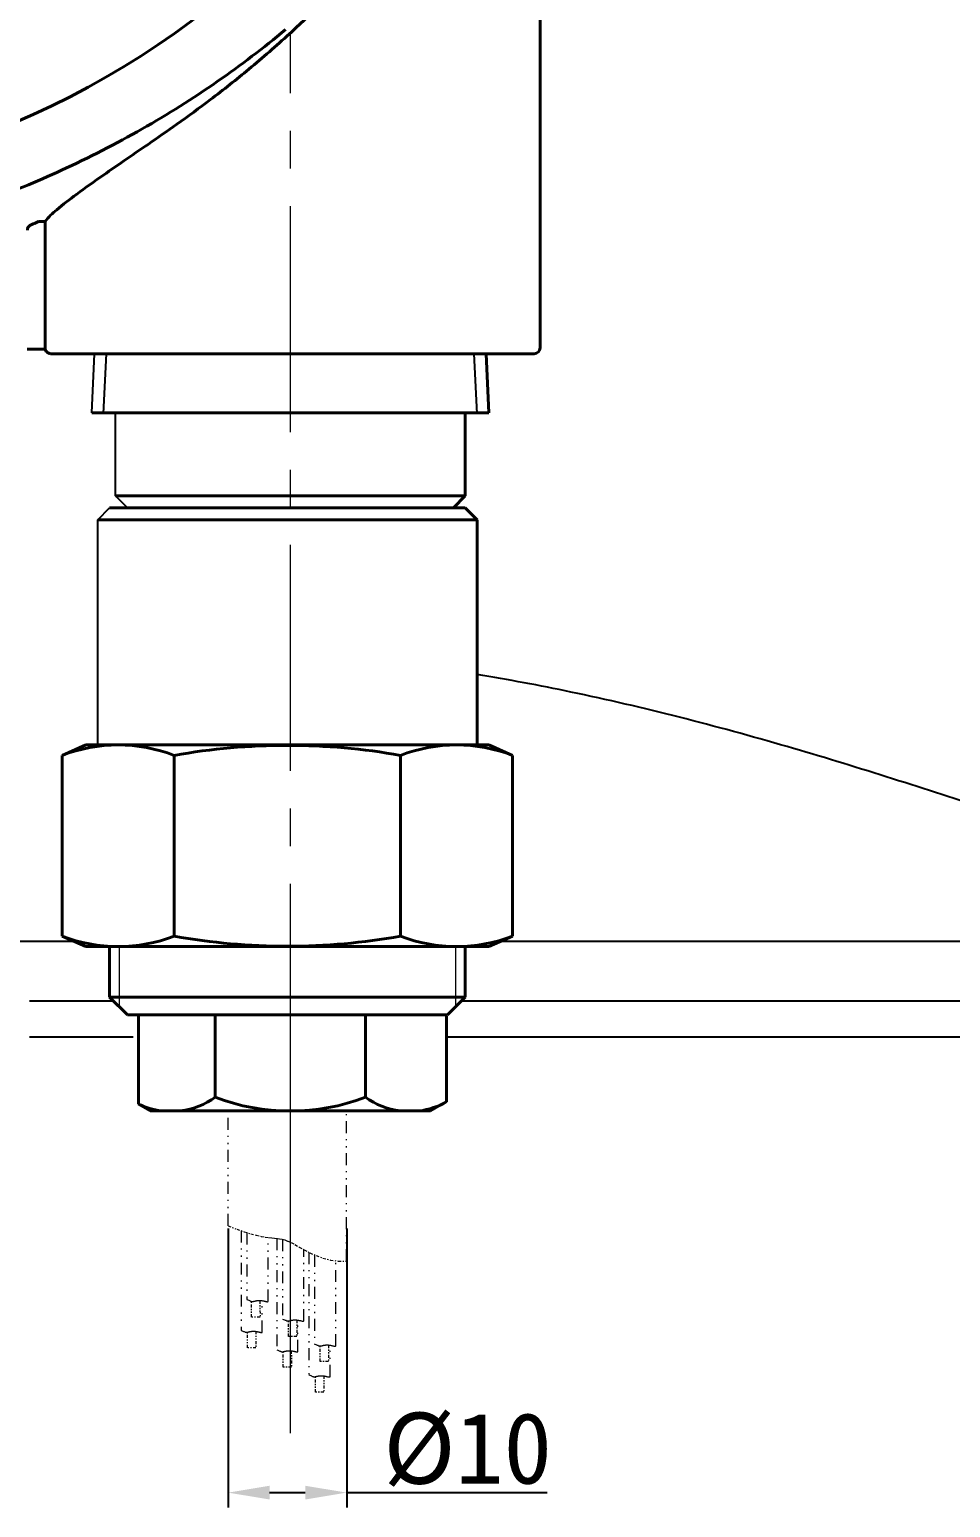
# Model space of a CAD drawing. Header units: millimetres. Extents: x 1758 to 4202, y 581 to 2263.
# Drawn here: x 2659 to 2736.7, y 1620.2 to 1744.8 of the extents above; entities that cross this region are included whole.
import ezdxf

# ---------------------------------------------------------------- set-up
doc = ezdxf.new("R2010")
doc.units = ezdxf.units.MM
for name, pattern in [('CENTER', [50.8, 31.75, -6.35, 6.35, -6.35]), ('CENTER2', [28.575, 19.05, -3.175, 3.175, -3.175]), ('DIVIDE2', [0.625, 0.25, -0.125, 0, -0.125, 0, -0.125])]:
    doc.linetypes.add(name, pattern=pattern)
for name, color, linetype, lineweight in [('0.7', 7, 'Continuous', 40), ('中心线', 14, 'CENTER', 9), ('单点划线', 1, 'CENTER2', 13), ('双点划线', 6, 'DIVIDE2', 13), ('尺寸线', 3, 'Continuous', 15), ('标注', 3, 'Continuous', 13), ('粗实线', 7, 'Continuous', 40)]:
    doc.layers.add(name, color=color, linetype=linetype, lineweight=lineweight)
doc.layers.add('033', color=3, linetype='Continuous')
doc.styles.add('标注', font='txt.shx', dxfattribs={"height": 2.65})
doc.dimstyles.new('3.5', dxfattribs={"dimtxt": 2.65, "dimasz": 3.5, "dimexe": 1.25, "dimexo": 0.625, "dimtad": 1, "dimlfac": -1, "dimdsep": 46, "dimtxsty": '标注', "dimcen": 3.5, "dimaunit": 1, "dimadec": 3, "dimazin": 2, "dimtfac": 1, "dimtmove": 0, "dimatfit": 3, "dimfxl": 0, "dimarcsym": 0})

# ---------------------------------------------------------------- blocks, each defined once
blk = doc.blocks.new('*D7')
at = {"layer": 'DEFPOINTS', "color": 0, "transparency": 16777216}
for p in [(2675.75, 1644.3), (2685.75, 1644.3), (2685.75, 1621.41)]:
    blk.add_point(p, dxfattribs=at)
at = {"layer": '标注', "color": 0, "lineweight": -2, "transparency": 16777216}
for p, q in [((2675.75, 1643.68), (2675.75, 1620.16)), ((2685.75, 1643.68), (2685.75, 1620.16)), ((2679.25, 1621.41), (2682.25, 1621.41)), ((2685.75, 1621.41), (2702.66, 1621.41))]:
    blk.add_line(p, q, dxfattribs=at)
at = {"layer": '标注', "color": 0, "transparency": 16777216}
for points in [[(2679.25, 1621.99), (2679.25, 1620.83), (2675.75, 1621.41)], [(2682.25, 1621.99), (2682.25, 1620.83), (2685.75, 1621.41)]]:
    blk.add_solid(points, dxfattribs=at)
at = {"layer": '标注', "color": 0, "transparency": 16777216, "insert": (2695.96, 1625.03), "char_height": 2.65, "attachment_point": 5, "style": '标注'}
blk.add_mtext('{\\fSimSun|b0|i0|c134|p2;\\H2.264x;%%C10}', dxfattribs=at)

msp = doc.modelspace()

# ---------------------------------------------------------------- linework, layer by layer
for p, q in [((2664.247, 1712.463), (2664.485, 1717.463)), ((2666.247, 1705.463), (2666.247, 1712.463)), ((2667.247, 1704.463), (2666.247, 1705.463)), ((2664.747, 1703.463), (2665.747, 1704.463)), ((2664.747, 1684.463), (2664.747, 1703.463)), ((2699.747, 1683.588), (2699.747, 1668.338)), ((2658.997, 1662.893), (2666.059, 1662.893)), ((2695.435, 1662.893), (2760.997, 1662.893)), ((2658.997, 1659.85), (2667.747, 1659.85)), ((2694.182, 1659.85), (2763.712, 1659.85))]:
    msp.add_line(p, q)
at = {"color": 7, "linetype": 'Continuous'}
for p, q in [((2662.764, 1667.893), (2655.997, 1667.893)), ((2754.751, 1667.893), (2698.73, 1667.893)), ((2658.997, 1662.893), (2666.059, 1662.893)), ((2695.435, 1662.893), (2760.497, 1662.893))]:
    msp.add_line(p, q, dxfattribs=at)
msp.add_open_spline([(2752.597, 1674.908), (2748.236, 1676.235), (2738.383, 1679.513), (2722.528, 1684.621), (2708.202, 1688.318), (2699.395, 1689.972), (2696.747, 1690.41)], degree=3, knots=[0, 0, 0, 0, 13.6737062, 31.1499783, 49.9660609, 58.0142693, 58.0142693, 58.0142693, 58.0142693], dxfattribs=at)
at = {"layer": '0.7'}
for p, q in [((2661.747, 1683.588), (2663.747, 1684.463)), ((2699.747, 1683.588), (2697.747, 1684.463)), ((2661.747, 1668.338), (2661.747, 1683.588)), ((2699.747, 1668.338), (2699.747, 1683.588)), ((2661.747, 1668.338), (2663.747, 1667.463)), ((2699.747, 1668.338), (2697.747, 1667.463))]:
    msp.add_line(p, q, dxfattribs=at)
at = {"layer": '033'}
for p, q in [((2665.246, 1712.415), (2665.486, 1717.463)), ((2696.748, 1712.415), (2696.508, 1717.463))]:
    msp.add_line(p, q, dxfattribs=at)
at = {"layer": '中心线'}
msp.add_line((2680.997, 1626.429), (2680.997, 1653.705), dxfattribs=at)
at = {"layer": '单点划线'}
msp.add_line((2680.997, 1653.705), (2680.997, 1744.506), dxfattribs=at)
at = {"layer": '双点划线', "linetype": 'DIVIDE2', "ltscale": 4}
for p, q in [((2675.747, 1643.911), (2675.747, 1653.705)), ((2685.747, 1640.93), (2685.747, 1653.711)), ((2676.842, 1643.502), (2676.842, 1635.094)), ((2677.334, 1643.339), (2677.334, 1637.691)), ((2679.126, 1637.528), (2679.126, 1642.931)), ((2679.851, 1642.859), (2679.851, 1633.406)), ((2680.343, 1642.772), (2680.343, 1636.002)), ((2682.135, 1635.888), (2682.135, 1641.905)), ((2682.555, 1641.684), (2682.555, 1631.343)), ((2683.047, 1641.455), (2683.047, 1633.94)), ((2684.839, 1633.777), (2684.839, 1640.962)), ((2678.634, 1634.932), (2678.634, 1637.596)), ((2681.643, 1633.291), (2681.643, 1635.956)), ((2684.347, 1631.181), (2684.347, 1633.845))]:
    msp.add_line(p, q, dxfattribs=at)
at = {"layer": '双点划线'}
for p, q in [((2677.73, 1636.206), (2677.73, 1637.515)), ((2678.429, 1637.589), (2678.443, 1636.206)), ((2678.443, 1636.206), (2677.73, 1636.206)), ((2680.835, 1634.58), (2680.835, 1635.889)), ((2681.534, 1635.963), (2681.548, 1634.58)), ((2677.387, 1633.629), (2677.387, 1634.938)), ((2678.087, 1635.012), (2678.1, 1633.629)), ((2681.548, 1634.58), (2680.835, 1634.58)), ((2678.1, 1633.629), (2677.387, 1633.629)), ((2680.378, 1631.987), (2680.378, 1633.296)), ((2681.077, 1633.37), (2681.091, 1631.987)), ((2683.505, 1632.466), (2683.505, 1633.774)), ((2684.205, 1633.848), (2684.218, 1632.466)), ((2681.091, 1631.987), (2680.378, 1631.987)), ((2684.218, 1632.466), (2683.505, 1632.466)), ((2683.119, 1629.879), (2683.119, 1631.188)), ((2683.818, 1631.261), (2683.832, 1629.879)), ((2683.832, 1629.879), (2683.119, 1629.879))]:
    msp.add_line(p, q, dxfattribs=at)
at = {"layer": '双点划线', "linetype": 'DIVIDE2'}
msp.add_lwpolyline([(2675.747, 1643.911), (2676.476, 1643.631), (2677.109, 1643.409), (2677.655, 1643.239), (2678.126, 1643.114), (2678.53, 1643.024), (2678.877, 1642.964), (2679.176, 1642.924), (2679.438, 1642.898), (2679.672, 1642.877), (2679.888, 1642.855), (2680.096, 1642.826), (2680.307, 1642.782), (2680.531, 1642.717), (2680.777, 1642.625), (2681.056, 1642.499), (2681.378, 1642.331), (2681.751, 1642.121), (2682.177, 1641.882), (2682.652, 1641.634), (2683.178, 1641.396), (2683.751, 1641.187), (2684.371, 1641.027), (2685.037, 1640.935), (2685.747, 1640.93)], dxfattribs=at)
at = {"layer": '双点划线', "linetype": 'DIVIDE2', "ltscale": 4}
for points in [[(2677.334, 1637.691), (2677.421, 1637.659), (2677.493, 1637.63), (2677.551, 1637.605), (2677.599, 1637.583), (2677.638, 1637.565), (2677.672, 1637.55), (2677.703, 1637.539), (2677.732, 1637.531), (2677.763, 1637.527), (2677.795, 1637.527), (2677.828, 1637.529), (2677.861, 1637.533), (2677.895, 1637.539), (2677.928, 1637.546), (2677.961, 1637.553), (2677.993, 1637.561), (2678.025, 1637.569), (2678.055, 1637.577), (2678.085, 1637.584), (2678.115, 1637.59), (2678.146, 1637.596), (2678.177, 1637.601), (2678.21, 1637.606), (2678.244, 1637.61), (2678.28, 1637.613), (2678.317, 1637.615), (2678.356, 1637.616), (2678.396, 1637.616), (2678.437, 1637.615), (2678.478, 1637.613), (2678.52, 1637.611), (2678.56, 1637.607), (2678.601, 1637.602), (2678.641, 1637.596), (2678.68, 1637.589), (2678.719, 1637.581), (2678.757, 1637.572), (2678.795, 1637.564), (2678.832, 1637.554), (2678.868, 1637.545), (2678.904, 1637.535), (2678.939, 1637.526), (2678.974, 1637.519), (2679.007, 1637.513), (2679.039, 1637.511), (2679.07, 1637.512), (2679.099, 1637.518), (2679.126, 1637.528)], [(2680.343, 1636.05), (2680.43, 1636.018), (2680.501, 1635.989), (2680.56, 1635.964), (2680.608, 1635.942), (2680.647, 1635.924), (2680.681, 1635.909), (2680.711, 1635.898), (2680.741, 1635.891), (2680.772, 1635.887), (2680.804, 1635.886), (2680.836, 1635.888), (2680.87, 1635.892), (2680.903, 1635.898), (2680.937, 1635.905), (2680.97, 1635.913), (2681.002, 1635.921), (2681.033, 1635.929), (2681.064, 1635.936), (2681.094, 1635.943), (2681.124, 1635.95), (2681.154, 1635.955), (2681.186, 1635.961), (2681.218, 1635.965), (2681.252, 1635.969), (2681.288, 1635.972), (2681.326, 1635.974), (2681.365, 1635.975), (2681.405, 1635.975), (2681.446, 1635.975), (2681.487, 1635.973), (2681.528, 1635.97), (2681.569, 1635.966), (2681.61, 1635.961), (2681.649, 1635.955), (2681.689, 1635.948), (2681.727, 1635.94), (2681.766, 1635.932), (2681.803, 1635.923), (2681.84, 1635.914), (2681.877, 1635.904), (2681.913, 1635.895), (2681.948, 1635.886), (2681.982, 1635.878), (2682.015, 1635.873), (2682.047, 1635.87), (2682.078, 1635.871), (2682.107, 1635.877), (2682.135, 1635.888)], [(2676.842, 1635.094), (2676.929, 1635.062), (2677.001, 1635.033), (2677.059, 1635.008), (2677.107, 1634.986), (2677.147, 1634.968), (2677.181, 1634.953), (2677.211, 1634.942), (2677.241, 1634.935), (2677.271, 1634.931), (2677.303, 1634.93), (2677.336, 1634.932), (2677.369, 1634.936), (2677.403, 1634.942), (2677.436, 1634.949), (2677.469, 1634.957), (2677.502, 1634.965), (2677.533, 1634.973), (2677.563, 1634.98), (2677.593, 1634.987), (2677.623, 1634.994), (2677.654, 1634.999), (2677.685, 1635.005), (2677.718, 1635.009), (2677.752, 1635.013), (2677.788, 1635.016), (2677.826, 1635.018), (2677.865, 1635.019), (2677.905, 1635.02), (2677.945, 1635.019), (2677.987, 1635.017), (2678.028, 1635.014), (2678.069, 1635.01), (2678.109, 1635.005), (2678.149, 1634.999), (2678.188, 1634.992), (2678.227, 1634.984), (2678.265, 1634.976), (2678.303, 1634.967), (2678.34, 1634.958), (2678.376, 1634.948), (2678.412, 1634.939), (2678.447, 1634.93), (2678.482, 1634.922), (2678.515, 1634.917), (2678.547, 1634.914), (2678.578, 1634.915), (2678.607, 1634.921), (2678.634, 1634.932)], [(2679.851, 1633.454), (2679.938, 1633.422), (2680.01, 1633.393), (2680.068, 1633.368), (2680.116, 1633.346), (2680.155, 1633.328), (2680.189, 1633.313), (2680.22, 1633.302), (2680.249, 1633.294), (2680.28, 1633.29), (2680.312, 1633.29), (2680.345, 1633.292), (2680.378, 1633.296), (2680.412, 1633.302), (2680.445, 1633.309), (2680.478, 1633.316), (2680.51, 1633.324), (2680.541, 1633.332), (2680.572, 1633.339), (2680.602, 1633.346), (2680.632, 1633.353), (2680.663, 1633.359), (2680.694, 1633.364), (2680.726, 1633.369), (2680.761, 1633.373), (2680.797, 1633.375), (2680.834, 1633.378), (2680.873, 1633.379), (2680.913, 1633.379), (2680.954, 1633.378), (2680.995, 1633.376), (2681.036, 1633.373), (2681.077, 1633.37), (2681.118, 1633.364), (2681.158, 1633.358), (2681.197, 1633.351), (2681.236, 1633.344), (2681.274, 1633.335), (2681.312, 1633.327), (2681.349, 1633.317), (2681.385, 1633.308), (2681.421, 1633.298), (2681.456, 1633.289), (2681.49, 1633.282), (2681.524, 1633.276), (2681.556, 1633.274), (2681.586, 1633.275), (2681.616, 1633.28), (2681.643, 1633.291)], [(2683.047, 1633.94), (2683.134, 1633.908), (2683.205, 1633.879), (2683.264, 1633.854), (2683.312, 1633.832), (2683.351, 1633.813), (2683.385, 1633.799), (2683.415, 1633.788), (2683.445, 1633.78), (2683.476, 1633.776), (2683.508, 1633.775), (2683.54, 1633.777), (2683.574, 1633.782), (2683.607, 1633.787), (2683.641, 1633.795), (2683.674, 1633.802), (2683.706, 1633.81), (2683.737, 1633.818), (2683.768, 1633.825), (2683.798, 1633.832), (2683.828, 1633.839), (2683.858, 1633.845), (2683.89, 1633.85), (2683.922, 1633.855), (2683.956, 1633.858), (2683.992, 1633.861), (2684.03, 1633.863), (2684.069, 1633.865), (2684.109, 1633.865), (2684.15, 1633.864), (2684.191, 1633.862), (2684.232, 1633.859), (2684.273, 1633.855), (2684.314, 1633.85), (2684.353, 1633.844), (2684.393, 1633.837), (2684.431, 1633.83), (2684.47, 1633.821), (2684.507, 1633.812), (2684.544, 1633.803), (2684.581, 1633.794), (2684.617, 1633.784), (2684.652, 1633.775), (2684.686, 1633.768), (2684.719, 1633.762), (2684.751, 1633.76), (2684.782, 1633.761), (2684.811, 1633.766), (2684.839, 1633.777)], [(2682.555, 1631.343), (2682.642, 1631.311), (2682.714, 1631.282), (2682.772, 1631.257), (2682.82, 1631.235), (2682.859, 1631.217), (2682.893, 1631.202), (2682.924, 1631.191), (2682.953, 1631.184), (2682.984, 1631.18), (2683.016, 1631.179), (2683.049, 1631.181), (2683.082, 1631.185), (2683.116, 1631.191), (2683.149, 1631.198), (2683.182, 1631.206), (2683.214, 1631.214), (2683.245, 1631.221), (2683.276, 1631.229), (2683.306, 1631.236), (2683.336, 1631.242), (2683.367, 1631.248), (2683.398, 1631.254), (2683.43, 1631.258), (2683.465, 1631.262), (2683.501, 1631.265), (2683.538, 1631.267), (2683.577, 1631.268), (2683.617, 1631.268), (2683.658, 1631.268), (2683.699, 1631.266), (2683.74, 1631.263), (2683.781, 1631.259), (2683.822, 1631.254), (2683.862, 1631.248), (2683.901, 1631.241), (2683.94, 1631.233), (2683.978, 1631.225), (2684.016, 1631.216), (2684.053, 1631.207), (2684.089, 1631.197), (2684.125, 1631.188), (2684.16, 1631.179), (2684.194, 1631.171), (2684.228, 1631.166), (2684.26, 1631.163), (2684.29, 1631.164), (2684.32, 1631.17), (2684.347, 1631.181)]]:
    msp.add_lwpolyline(points, dxfattribs=at)
at = {"layer": '尺寸线'}
for points in [[(2666.559, 1667.463), (2666.559, 1662.393)], [(2694.935, 1667.463), (2694.935, 1662.393)]]:
    msp.add_lwpolyline(points, dxfattribs=at)
at = {"layer": '粗实线', "color": 0}
for p, q in [((2702.064, 1717.963), (2702.064, 1756.258)), ((2659.812, 1728.623), (2660.305, 1728.623)), ((2660.305, 1717.963), (2660.305, 1728.623)), ((2658.795, 1717.834), (2660.323, 1717.834)), ((2660.799, 1717.463), (2701.564, 1717.463))]:
    msp.add_line(p, q, dxfattribs=at)
at = {"layer": '粗实线'}
for p, q in [((2697.509, 1717.463), (2697.747, 1712.463)), ((2697.747, 1712.463), (2664.247, 1712.463)), ((2695.747, 1712.463), (2695.747, 1705.463)), ((2666.247, 1705.463), (2695.747, 1705.463)), ((2695.747, 1705.463), (2694.747, 1704.463)), ((2665.747, 1704.463), (2695.747, 1704.463)), ((2695.747, 1704.463), (2696.747, 1703.463)), ((2696.747, 1703.463), (2664.747, 1703.463)), ((2696.747, 1703.463), (2696.747, 1684.463)), ((2663.747, 1684.463), (2697.747, 1684.463)), ((2671.202, 1683.588), (2671.202, 1668.338)), ((2690.292, 1683.588), (2690.292, 1668.338)), ((2697.747, 1667.463), (2663.747, 1667.463)), ((2665.747, 1667.463), (2665.747, 1663.205)), ((2695.747, 1667.463), (2695.747, 1663.205)), ((2665.747, 1663.205), (2667.247, 1661.705)), ((2665.747, 1663.205), (2695.747, 1663.205)), ((2695.747, 1663.205), (2694.247, 1661.705)), ((2667.247, 1661.705), (2694.247, 1661.705)), ((2667.682, 1661.705), (2694.247, 1661.705)), ((2668.182, 1661.604), (2668.182, 1654.182)), ((2674.663, 1654.759), (2674.663, 1661.604)), ((2687.331, 1654.759), (2687.331, 1661.604)), ((2694.182, 1661.604), (2694.182, 1654.362)), ((2668.182, 1654.182), (2669.182, 1653.604)), ((2694.182, 1654.395), (2692.812, 1653.604)), ((2692.812, 1653.604), (2669.182, 1653.604))]:
    msp.add_line(p, q, dxfattribs=at)
at = {"layer": '粗实线', "color": 0}
msp.add_circle((2629.997, 1802.542), 71.203, dxfattribs=at)
msp.add_arc((2701.564, 1717.963), 0.5, 270, 0, dxfattribs=at)
at = {"layer": '粗实线'}
for centre, radius, start, end in [((2666.475, 1671.272), 13.192, 68.99993, 111.00007), ((2680.747, 1629.916), 54.514, 90, 100.08406), ((2680.747, 1629.916), 54.514, 79.91594, 90), ((2695.019, 1671.272), 13.192, 68.99993, 111.00007), ((2666.475, 1680.653), 13.192, 248.99993, 291.00007), ((2680.747, 1722.009), 54.514, 259.91594, 270), ((2680.747, 1722.009), 54.514, 270, 280.08406), ((2695.019, 1680.653), 13.192, 248.99993, 291.00007), ((2670.938, 1659.912), 6.359, 244.31564, 262.74122), ((2670.938, 1659.912), 6.359, 277.25878, 305.86447), ((2680.997, 1671.257), 17.672, 248.99749, 291.00251), ((2691.056, 1659.912), 6.359, 234.13553, 262.74122), ((2691.056, 1659.912), 6.359, 277.25878, 299.43614)]:
    msp.add_arc(centre, radius, start, end, dxfattribs=at)
at = {"layer": '粗实线', "color": 0}
for points, start_tangent, end_tangent in [([(2680.918, 1744.434), (2682.237, 1745.67), (2683.632, 1747.026), (2685.108, 1748.496), (2686.674, 1750.074), (2688.338, 1751.768)], (0.7383995, 0.6743635), (0.6974929, 0.7165917)), ([(2680.591, 1744.799), (2674.831, 1740.413), (2668.496, 1736.421), (2661.692, 1732.928)], (-0.767612, -0.6409148), (-0.9088844, -0.4170481)), ([(2665.266, 1732.551), (2666.947, 1733.718), (2668.99, 1735.119), (2671.426, 1736.819), (2674.256, 1738.892), (2677.506, 1741.464), (2680.918, 1744.434)], (0.8172913, 0.5762247), (0.7384398, 0.6743194)), ([(2660.305, 1728.623), (2661.287, 1729.6), (2662.95, 1730.895), (2665.266, 1732.551)], (0.6084007, 0.79363), (0.8173313, 0.576168)), ([(2659.12, 1728.335), (2658.883, 1728.132), (2658.812, 1727.876)], (-0.9250276, -0.3798998), (-0.0000065, -1)), ([(2659.812, 1728.623), (2659.581, 1728.526), (2659.351, 1728.43), (2659.12, 1728.335)], (-0.9212714, -0.3889202), (-0.9250076, -0.3799486)), ([(2660.305, 1717.963), (2660.372, 1717.713)], (0, -1), (0.493327, -0.8698439)), ([(2660.372, 1717.713), (2660.552, 1717.53), (2660.799, 1717.463)], (0.493327, -0.8698439), (1, 0))]:
    msp.add_spline(points, degree=3, dxfattribs=dict(at, start_tangent=start_tangent, end_tangent=end_tangent))
msp.add_open_spline([(2661.692, 1732.928), (2659.583, 1731.96), (2656.807, 1730.835), (2653.973, 1729.876), (2649.185, 1727.758)], degree=3, knots=[0, 0, 0, 0, 6.9603793, 8.9716435, 8.9716435, 8.9716435, 8.9716435], dxfattribs=at)

# ---------------------------------------------------------------- dimensions: what is measured, and where the dimension line sits
at = {"layer": '标注'}
dim = msp.add_linear_dim(base=(2685.747, 1621.41), p1=(2675.747, 1644.302), p2=(2685.747, 1644.302), text='{\\fSimSun|b0|i0|c134|p2;\\H2.264x;%%C<>}', dimstyle='3.5', dxfattribs=at)
dim.commit()
dim.dimension.update_dxf_attribs({"geometry": '*D7', "text_midpoint": (2695.955, 1625.035)})

doc.saveas('drawing.dxf')
